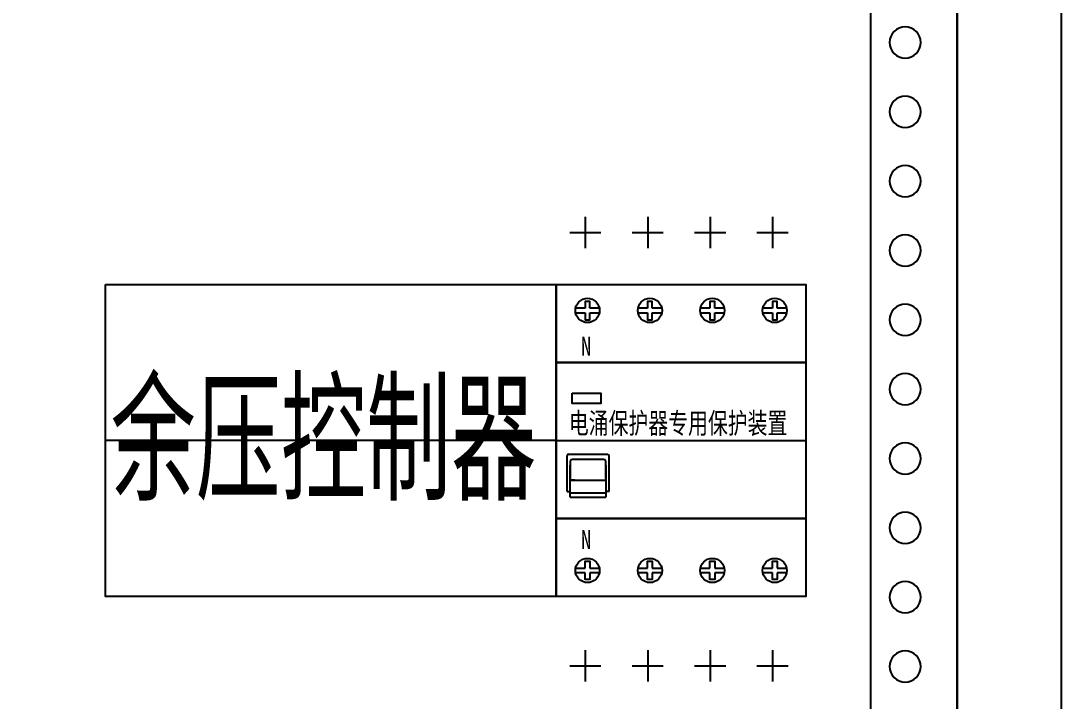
# Model space of a CAD drawing. Extents: x 1518997 to 1519597, y 398691 to 400291.
# Drawn here: x 1519297 to 1519597, y 398976 to 399172.3 of the extents above; entities that cross this region are included whole.
import ezdxf
from ezdxf.enums import TextEntityAlignment as Align

# ---------------------------------------------------------------- set-up
doc = ezdxf.new("R2010")
doc.units = 0
doc.header["$MEASUREMENT"] = 0
for name, color, linetype in [('dian', 7, 'Continuous'), ('LY-JS-BJ', 7, 'Continuous'), ('布置图', 20, 'Continuous'), ('照明平面设备层', 1, 'Continuous')]:
    doc.layers.add(name, color=color, linetype=linetype)
doc.styles.add('-宋体', font='', dxfattribs={"width": 0.65})
doc.styles.add('宋体', font='', dxfattribs={"width": 0.8, "height": 3.5})
doc.styles.get('-宋体').set_extended_font_data('NSimSun')
doc.styles.get('宋体').set_extended_font_data('SimSun')

# ---------------------------------------------------------------- blocks, each defined once
blk = doc.blocks.new('A$C182C2388')
at = {"color": 1}
blk.add_line((0, 0), (-130, 0), dxfattribs=at)
at = {"color": 0}
blk.add_lwpolyline([(-130, 45), (0, 45), (0, -45), (-130, -45)], close=True, dxfattribs=at)
at = {"layer": 'LY-JS-BJ', "color": 4, "lineweight": -3, "style": '宋体', "width": 0.6}
blk.add_text('余压控制器', height=30, dxfattribs=at).set_placement((-128.51, 0.91), align=Align.MIDDLE_LEFT)
blk = doc.blocks.new('后备保护-72mm-2022.1')
at = {"color": 1}
for p, q in [((8.37, 64.5), (8.37, 55.5)), ((26.37, 64.5), (26.37, 55.5)), ((44.37, 64.5), (44.37, 55.5)), ((62.37, 64.5), (62.37, 55.5)), ((3.87, 60), (12.87, 60)), ((21.87, 60), (30.87, 60)), ((39.87, 60), (48.87, 60)), ((57.87, 60), (66.87, 60)), ((8.37, -60.5), (8.37, -69.5)), ((26.37, -60.5), (26.37, -69.5)), ((44.37, -60.5), (44.37, -69.5)), ((62.37, -60.5), (62.37, -69.5)), ((3.87, -65), (12.87, -65)), ((21.87, -65), (30.87, -65)), ((39.87, -65), (48.87, -65)), ((57.87, -65), (66.87, -65))]:
    blk.add_line(p, q, dxfattribs=at)
at = {"color": 0}
for p, q in [((3.11, -14.72), (3.11, -4.45)), ((3.5, -3.96), (14.73, -3.96)), ((4.05, -5.96), (4.05, -10.98)), ((13.75, -5.46), (4.55, -5.46)), ((14.25, -10.98), (14.25, -5.96)), ((15.23, -14.72), (15.23, -4.46)), ((4.05, -16.39), (4.05, -7.09)), ((14.25, -7.09), (14.25, -16.39)), ((4.05, -11.45), (14.25, -11.45)), ((5.39, -11.45), (4.05, -11.45)), ((3.11, -14.72), (4.05, -14.72)), ((15.23, -14.72), (14.25, -14.72)), ((4.05, -15.09), (14.25, -15.09)), ((4.05, -16.39), (14.25, -16.39))]:
    blk.add_line(p, q, dxfattribs=at)
for points in [[(9.68, 38.18), (9.68, 40.13), (8.32, 40.13), (8.32, 38.18)], [(27.68, 38.18), (27.68, 40.13), (26.32, 40.13), (26.32, 38.18)], [(45.68, 38.18), (45.68, 40.13), (44.32, 40.13), (44.32, 38.18)], [(63.68, 38.18), (63.68, 40.13), (62.32, 40.13), (62.32, 38.18)], [(8.32, 38.18), (5.57, 38.18)], [(5.57, 36.82), (8.32, 36.82)], [(8.32, 36.82), (8.32, 34.79), (9.68, 34.79), (9.68, 36.82)], [(12.43, 38.18), (9.68, 38.18)], [(9.68, 36.82), (12.43, 36.82)], [(26.32, 38.18), (23.57, 38.18)], [(23.57, 36.82), (26.32, 36.82)], [(26.32, 36.82), (26.32, 34.79), (27.68, 34.79), (27.68, 36.82)], [(30.43, 38.18), (27.68, 38.18)], [(27.68, 36.82), (30.43, 36.82)], [(44.32, 38.18), (41.57, 38.18)], [(41.57, 36.82), (44.32, 36.82)], [(44.32, 36.82), (44.32, 34.79), (45.68, 34.79), (45.68, 36.82)], [(48.43, 38.18), (45.68, 38.18)], [(45.68, 36.82), (48.43, 36.82)], [(62.32, 38.18), (59.57, 38.18)], [(59.57, 36.82), (62.32, 36.82)], [(62.32, 36.82), (62.32, 34.79), (63.68, 34.79), (63.68, 36.82)], [(66.43, 38.18), (63.68, 38.18)], [(63.68, 36.82), (66.43, 36.82)], [(8.32, -36.82), (8.32, -34.79), (9.68, -34.79), (9.68, -36.82)], [(26.32, -36.82), (26.32, -34.79), (27.68, -34.79), (27.68, -36.82)], [(44.32, -36.82), (44.32, -34.79), (45.68, -34.79), (45.68, -36.82)], [(62.32, -36.82), (62.32, -34.79), (63.68, -34.79), (63.68, -36.82)], [(5.57, -36.82), (8.32, -36.82)], [(8.32, -38.18), (5.57, -38.18)], [(9.68, -38.18), (9.68, -40.13), (8.32, -40.13), (8.32, -38.18)], [(9.68, -36.82), (12.43, -36.82)], [(12.43, -38.18), (9.68, -38.18)], [(23.57, -36.82), (26.32, -36.82)], [(26.32, -38.18), (23.57, -38.18)], [(27.68, -38.18), (27.68, -40.13), (26.32, -40.13), (26.32, -38.18)], [(27.68, -36.82), (30.43, -36.82)], [(30.43, -38.18), (27.68, -38.18)], [(41.57, -36.82), (44.32, -36.82)], [(44.32, -38.18), (41.57, -38.18)], [(45.68, -38.18), (45.68, -40.13), (44.32, -40.13), (44.32, -38.18)], [(45.68, -36.82), (48.43, -36.82)], [(48.43, -38.18), (45.68, -38.18)], [(59.57, -36.82), (62.32, -36.82)], [(62.32, -38.18), (59.57, -38.18)], [(63.68, -38.18), (63.68, -40.13), (62.32, -40.13), (62.32, -38.18)], [(63.68, -36.82), (66.43, -36.82)], [(66.43, -38.18), (63.68, -38.18)]]:
    blk.add_lwpolyline(points)
for centre in [(9, 37.5), (27, 37.5), (45, 37.5), (63, 37.5), (9, -37.5), (27, -37.5), (45, -37.5), (63, -37.5)]:
    blk.add_circle(centre, 3.5)
for centre, start, end in [((3.61, -4.45), 90, 180), ((4.55, -5.96), 90, 180), ((13.75, -5.96), 0, 90), ((14.73, -4.46), 0, 90)]:
    blk.add_arc(centre, 0.5, start, end, dxfattribs=at)
at = {"layer": 'dian', "color": 0, "ltscale": 0.5}
for points in [[(0, 45), (72, 45), (72, 22.5), (0, 22.5)], [(72, -22.5), (0, -22.5), (0, 22.5), (72, 22.5)], [(4.63, 13.63), (12.84, 13.63), (12.84, 10.63), (4.63, 10.63)], [(0, -22.5), (72, -22.5), (72, -45), (0, -45)]]:
    blk.add_lwpolyline(points, close=True, dxfattribs=at)
at = {"layer": '照明平面设备层'}
blk.add_line((0, 0), (72, 0), dxfattribs=at)
at = {"style": '-宋体', "width": 0.8}
for p in [(7.13, 24.44), (7.13, -31.32)]:
    blk.add_text('N', height=5.47, dxfattribs=at).set_placement(p)
at = {"color": 0, "style": '-宋体', "width": 0.7}
blk.add_text('电涌保护器专用保护装置', height=6, dxfattribs=at).set_placement((35.13, 1.99), align=Align.CENTER)
blk = doc.blocks.new('*U27')
at = {"layer": 'LY-JS-BJ', "color": 6}
blk.add_circle((0, 0), 4.5, dxfattribs=at)
blk = doc.blocks.new('*U28')
at = {"layer": 'LY-JS-BJ', "color": 0, "linetype": 'ByBlock', "lineweight": -2, "transparency": 16777216}
for p in [(0, -1000), (0, -1020), (0, -1040), (0, -1060), (0, -1080), (0, -1100), (0, -1120), (0, -1140), (0, -1160), (0, -1180)]:
    blk.add_blockref('*U27', p, dxfattribs=at)

msp = doc.modelspace()

# ---------------------------------------------------------------- linework, layer by layer
at = {"layer": 'LY-JS-BJ', "color": 6, "ltscale": 50}
msp.add_lwpolyline([(1519567.05, 400236.03), (1519567.05, 398691.03)], dxfattribs=at)
at = {"layer": 'LY-JS-BJ', "color": 6, "lineweight": -3}
msp.add_lwpolyline([(1519542.05, 400176.03), (1519542.05, 398776.03), (1519567.05, 398776.03), (1519567.05, 400176.03)], close=True, dxfattribs=at)
at = {"layer": '布置图', "ltscale": 50}
msp.add_lwpolyline([(1518997.05, 400291.03), (1519597.05, 400291.03), (1519597.05, 398691.03), (1518997.05, 398691.03)], close=True, dxfattribs=at)

# ---------------------------------------------------------------- block references
at = {"color": 6}
for name in ['后备保护-72mm-2022.1', 'A$C182C2388']:
    msp.add_blockref(name, (1519451.45, 399051.23), dxfattribs=at)
at = {"layer": 'LY-JS-BJ', "color": 6, "lineweight": -3, "xscale": -1}
msp.add_blockref('*U28', (1519552.05, 400166.03), dxfattribs=at)

doc.saveas('drawing.dxf')
